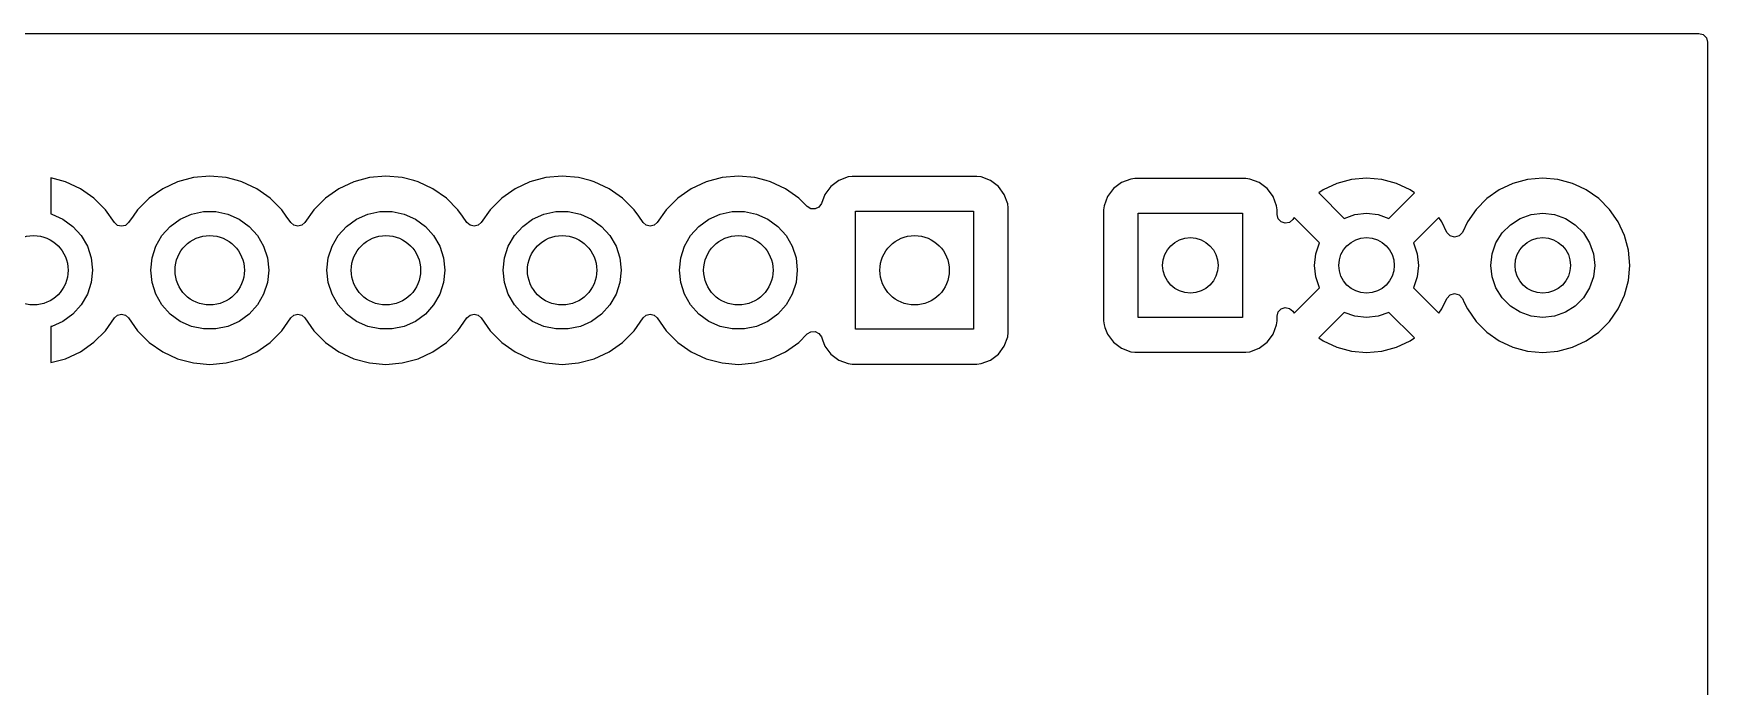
# Model space of a CAD drawing. Extents: x 26.2 to 76.2, y -84.5 to -34.5.
# Drawn here: x 52.07 to 76.2, y -43.86 to -34.46 of the extents above; entities that cross this region are included whole.
import ezdxf

# ---------------------------------------------------------------- set-up
doc = ezdxf.new("R2010")
doc.units = 0
doc.layers.add('BLACK', color=7, linetype='CONTINUOUS')

msp = doc.modelspace()

# ---------------------------------------------------------------- linework, layer by layer
at = {"layer": 'BLACK', "linetype": 'CONTINUOUS'}
for p, q in [((26.3245, -34.4555), (76.0755, -34.4555)), ((76.0755, -34.4555), (76.1375, -34.4721)), ((76.1375, -34.4721), (76.1829, -34.5175)), ((76.1829, -34.5175), (76.1995, -34.5795)), ((76.1995, -34.5795), (76.1995, -84.3305)), ((52.5335, -36.5916), (52.32, -36.5344)), ((52.32, -36.5344), (52.32, -37.0539)), ((52.7476, -36.6914), (52.5335, -36.5916)), ((54.1463, -36.5911), (53.9322, -36.691)), ((54.3746, -36.5299), (54.1463, -36.5911)), ((54.61, -36.5093), (54.3746, -36.5299)), ((54.8454, -36.5299), (54.61, -36.5093)), ((55.0125, -36.5747), (54.8454, -36.5299)), ((55.0737, -36.5911), (55.0125, -36.5747)), ((55.2878, -36.691), (55.0737, -36.5911)), ((56.6863, -36.5911), (56.4722, -36.691)), ((56.9146, -36.5299), (56.6863, -36.5911)), ((57.15, -36.5093), (56.9146, -36.5299)), ((57.3854, -36.5299), (57.15, -36.5093)), ((57.5525, -36.5747), (57.3854, -36.5299)), ((57.6137, -36.5911), (57.5525, -36.5747)), ((57.8278, -36.691), (57.6137, -36.5911)), ((59.2263, -36.5911), (59.0122, -36.691)), ((59.4546, -36.5299), (59.2263, -36.5911)), ((59.69, -36.5093), (59.4546, -36.5299)), ((59.9254, -36.5299), (59.69, -36.5093)), ((60.0925, -36.5747), (59.9254, -36.5299)), ((60.1537, -36.5911), (60.0925, -36.5747)), ((60.3678, -36.691), (60.1537, -36.5911)), ((61.7663, -36.5911), (61.5522, -36.691)), ((61.9946, -36.5299), (61.7663, -36.5911)), ((62.23, -36.5093), (61.9946, -36.5299)), ((62.4654, -36.5299), (62.23, -36.5093)), ((62.6325, -36.5747), (62.4654, -36.5299)), ((62.6937, -36.5911), (62.6325, -36.5747)), ((62.9078, -36.691), (62.6937, -36.5911)), ((63.5625, -36.6575), (63.4762, -36.7727)), ((63.6777, -36.5712), (63.5625, -36.6575)), ((63.8125, -36.5209), (63.6777, -36.5712)), ((63.8721, -36.5145), (63.8125, -36.5209)), ((65.6679, -36.5145), (63.8721, -36.5145)), ((65.7275, -36.5209), (65.6679, -36.5145)), ((65.6679, -36.5145), (65.6679, -36.5145)), ((65.8623, -36.5712), (65.7275, -36.5209)), ((65.9775, -36.6575), (65.8623, -36.5712)), ((66.0638, -36.7727), (65.9775, -36.6575)), ((67.7527, -36.6012), (67.6375, -36.6875)), ((67.8875, -36.5509), (67.7527, -36.6012)), ((67.9471, -36.5445), (67.8875, -36.5509)), ((69.5429, -36.5445), (67.9471, -36.5445)), ((69.6025, -36.5509), (69.5429, -36.5445)), ((69.5429, -36.5445), (69.5429, -36.5445)), ((69.7373, -36.6012), (69.6025, -36.5509)), ((69.8525, -36.6875), (69.7373, -36.6012)), ((70.8558, -36.6159), (70.6576, -36.7083)), ((71.0671, -36.5593), (70.8558, -36.6159)), ((71.285, -36.5402), (71.0671, -36.5593)), ((71.5029, -36.5593), (71.285, -36.5402)), ((71.7142, -36.6159), (71.5029, -36.5593)), ((71.9124, -36.7083), (71.7142, -36.6159)), ((73.3957, -36.6154), (73.1974, -36.7079)), ((73.607, -36.5588), (73.3957, -36.6154)), ((73.825, -36.5397), (73.607, -36.5588)), ((74.043, -36.5588), (73.825, -36.5397)), ((74.2543, -36.6154), (74.043, -36.5588)), ((74.3612, -36.6653), (74.2543, -36.6154)), ((74.4526, -36.7079), (74.3612, -36.6653)), ((52.9411, -36.8269), (52.7476, -36.6914)), ((53.1081, -36.9939), (52.9411, -36.8269)), ((53.7386, -36.8265), (53.5715, -36.9936)), ((53.9322, -36.691), (53.7386, -36.8265)), ((55.4814, -36.8265), (55.2878, -36.691)), ((55.6485, -36.9936), (55.4814, -36.8265)), ((56.2786, -36.8265), (56.1115, -36.9936)), ((56.4722, -36.691), (56.2786, -36.8265)), ((58.0214, -36.8265), (57.8278, -36.691)), ((58.1885, -36.9936), (58.0214, -36.8265)), ((58.8186, -36.8265), (58.6515, -36.9936)), ((59.0122, -36.691), (58.8186, -36.8265)), ((60.5614, -36.8265), (60.3678, -36.691)), ((60.7285, -36.9936), (60.5614, -36.8265)), ((61.3586, -36.8265), (61.1915, -36.9936)), ((61.5522, -36.691), (61.3586, -36.8265)), ((63.1014, -36.8265), (62.9078, -36.691)), ((63.2233, -36.9484), (63.1014, -36.8265)), ((63.1014, -36.8265), (63.1014, -36.8265)), ((63.4272, -36.9041), (63.3922, -36.9545)), ((63.4762, -36.7727), (63.4272, -36.9041)), ((66.1141, -36.9075), (66.0638, -36.7727)), ((66.1205, -36.9671), (66.1141, -36.9075)), ((67.5512, -36.8027), (67.5009, -36.9375)), ((67.6375, -36.6875), (67.5512, -36.8027)), ((69.9008, -36.7519), (69.8525, -36.6875)), ((69.9388, -36.8027), (69.9008, -36.7519)), ((69.9891, -36.9375), (69.9388, -36.8027)), ((70.6576, -36.7083), (70.5954, -36.7519)), ((70.5954, -36.7519), (70.962, -37.1184)), ((70.5954, -36.7519), (70.5954, -36.7519)), ((71.608, -37.1184), (71.9746, -36.7519)), ((71.9746, -36.7519), (71.9124, -36.7083)), ((71.9746, -36.7519), (71.9746, -36.7519)), ((73.0181, -36.8334), (72.8634, -36.9881)), ((73.1974, -36.7079), (73.0181, -36.8334)), ((74.6319, -36.8334), (74.4526, -36.7079)), ((74.7866, -36.9881), (74.6319, -36.8334)), ((52.32, -37.0539), (52.3327, -37.0566)), ((52.3327, -37.0566), (52.495, -37.1289)), ((52.495, -37.1289), (52.6388, -37.2333)), ((53.2381, -37.1796), (53.1081, -36.9939)), ((53.5062, -37.0869), (53.4413, -37.1796)), ((53.5715, -36.9936), (53.5062, -37.0869)), ((53.5715, -36.9936), (53.5715, -36.9936)), ((53.5715, -36.9936), (53.5715, -36.9936)), ((54.0412, -37.2333), (54.185, -37.1289)), ((54.185, -37.1289), (54.3473, -37.0566)), ((54.3473, -37.0566), (54.5212, -37.0197)), ((54.5212, -37.0197), (54.6988, -37.0197)), ((54.6988, -37.0197), (54.8727, -37.0566)), ((54.8727, -37.0566), (55.035, -37.1289)), ((55.035, -37.1289), (55.1788, -37.2333)), ((55.7138, -37.0869), (55.6485, -36.9936)), ((55.7784, -37.1792), (55.7138, -37.0869)), ((56.1115, -36.9936), (55.9816, -37.1792)), ((56.5812, -37.2333), (56.725, -37.1289)), ((56.725, -37.1289), (56.8873, -37.0566)), ((56.8873, -37.0566), (57.0612, -37.0197)), ((57.0612, -37.0197), (57.2388, -37.0197)), ((57.2388, -37.0197), (57.4127, -37.0566)), ((57.4127, -37.0566), (57.575, -37.1289)), ((57.575, -37.1289), (57.7188, -37.2333)), ((58.2538, -37.0869), (58.1885, -36.9936)), ((58.3184, -37.1792), (58.2538, -37.0869)), ((58.6515, -36.9936), (58.5216, -37.1792)), ((59.1212, -37.2333), (59.265, -37.1289)), ((59.265, -37.1289), (59.4273, -37.0566)), ((59.4273, -37.0566), (59.6012, -37.0197)), ((59.6012, -37.0197), (59.7788, -37.0197)), ((59.7788, -37.0197), (59.9527, -37.0566)), ((59.9527, -37.0566), (60.115, -37.1289)), ((60.115, -37.1289), (60.2588, -37.2333)), ((60.7938, -37.0869), (60.7285, -36.9936)), ((60.8584, -37.1792), (60.7938, -37.0869)), ((61.1915, -36.9936), (61.0616, -37.1792)), ((61.6612, -37.2333), (61.805, -37.1289)), ((61.805, -37.1289), (61.9673, -37.0566)), ((61.9673, -37.0566), (62.1412, -37.0197)), ((62.1412, -37.0197), (62.3188, -37.0197)), ((62.3188, -37.0197), (62.4927, -37.0566)), ((62.4927, -37.0566), (62.655, -37.1289)), ((62.655, -37.1289), (62.7988, -37.2333)), ((63.2761, -36.9797), (63.2233, -36.9484)), ((63.3374, -36.9819), (63.2761, -36.9797)), ((63.3922, -36.9545), (63.3374, -36.9819)), ((63.92, -38.715), (63.92, -37.015)), ((63.92, -37.015), (65.62, -37.015)), ((65.62, -37.015), (65.62, -38.715)), ((66.1205, -38.5929), (66.1205, -36.9671)), ((67.4949, -36.9936), (67.4945, -36.9971)), ((67.4945, -36.9971), (67.4945, -38.5929)), ((67.5009, -36.9375), (67.4949, -36.9936)), ((67.5009, -36.9375), (67.5009, -36.9375)), ((67.995, -38.545), (67.995, -37.045)), ((67.995, -37.045), (69.495, -37.045)), ((69.495, -37.045), (69.495, -38.545)), ((69.9952, -36.9939), (69.9891, -36.9375)), ((69.9955, -36.9971), (69.9952, -36.9939)), ((69.9955, -37.064), (69.9955, -36.9971)), ((70.011, -37.1241), (69.9955, -37.064)), ((70.0538, -37.1692), (70.011, -37.1241)), ((70.2211, -37.1351), (70.1739, -37.1755)), ((70.2419, -37.1054), (70.2211, -37.1351)), ((70.6084, -37.472), (70.2419, -37.1054)), ((70.2419, -37.1054), (70.2419, -37.1054)), ((70.962, -37.1184), (71.1181, -37.0638)), ((71.1181, -37.0638), (71.285, -37.045)), ((71.285, -37.045), (71.4519, -37.0638)), ((71.4519, -37.0638), (71.608, -37.1184)), ((72.3281, -37.1054), (71.9616, -37.472)), ((72.3717, -37.1676), (72.3281, -37.1054)), ((72.8634, -36.9881), (72.7379, -37.1674)), ((73.3574, -37.2086), (73.4996, -37.1193)), ((73.4996, -37.1193), (73.6581, -37.0638)), ((73.6581, -37.0638), (73.825, -37.045)), ((73.825, -37.045), (73.9919, -37.0638)), ((73.9919, -37.0638), (74.1504, -37.1193)), ((74.1504, -37.1193), (74.2926, -37.2086)), ((74.9121, -37.1674), (74.7866, -36.9881)), ((52.6388, -37.2333), (52.7577, -37.3654)), ((52.7577, -37.3654), (52.8465, -37.5193)), ((53.2824, -37.2185), (53.2381, -37.1796)), ((53.3397, -37.2325), (53.2824, -37.2185)), ((53.397, -37.2185), (53.3397, -37.2325)), ((53.4413, -37.1796), (53.397, -37.2185)), ((53.8335, -37.5193), (53.9223, -37.3654)), ((53.9223, -37.3654), (54.0412, -37.2333)), ((55.1788, -37.2333), (55.2977, -37.3654)), ((55.2977, -37.3654), (55.3865, -37.5193)), ((55.8227, -37.218), (55.7784, -37.1792)), ((55.88, -37.232), (55.8227, -37.218)), ((55.9373, -37.218), (55.88, -37.232)), ((55.9816, -37.1792), (55.9373, -37.218)), ((56.3735, -37.5193), (56.4623, -37.3654)), ((56.4623, -37.3654), (56.5812, -37.2333)), ((57.7188, -37.2333), (57.8377, -37.3654)), ((57.8377, -37.3654), (57.9265, -37.5193)), ((58.3627, -37.218), (58.3184, -37.1792)), ((58.42, -37.232), (58.3627, -37.218)), ((58.4773, -37.218), (58.42, -37.232)), ((58.5216, -37.1792), (58.4773, -37.218)), ((58.9135, -37.5193), (59.0023, -37.3654)), ((59.0023, -37.3654), (59.1212, -37.2333)), ((60.2588, -37.2333), (60.3777, -37.3654)), ((60.3777, -37.3654), (60.4665, -37.5193)), ((60.9027, -37.218), (60.8584, -37.1792)), ((60.96, -37.232), (60.9027, -37.218)), ((61.0173, -37.218), (60.96, -37.232)), ((61.0616, -37.1792), (61.0173, -37.218)), ((61.4535, -37.5193), (61.5423, -37.3654)), ((61.5423, -37.3654), (61.6612, -37.2333)), ((62.7988, -37.2333), (62.9177, -37.3654)), ((62.9177, -37.3654), (63.0065, -37.5193)), ((70.113, -37.1878), (70.0538, -37.1692)), ((70.1739, -37.1755), (70.113, -37.1878)), ((72.4423, -37.3192), (72.3717, -37.1676)), ((72.4881, -37.3713), (72.4423, -37.3192)), ((72.5547, -37.3908), (72.4881, -37.3713)), ((72.6213, -37.3714), (72.5547, -37.3908)), ((72.6671, -37.3192), (72.6213, -37.3714)), ((72.7379, -37.1674), (72.6671, -37.3192)), ((73.1493, -37.4696), (73.2386, -37.3274)), ((73.2386, -37.3274), (73.3574, -37.2086)), ((74.2926, -37.2086), (74.4114, -37.3274)), ((74.4114, -37.3274), (74.5007, -37.4696)), ((75.0046, -37.3657), (74.9121, -37.1674)), ((75.0612, -37.577), (75.0046, -37.3657)), ((52.8465, -37.5193), (52.9014, -37.6883)), ((53.7786, -37.6883), (53.8335, -37.5193)), ((55.3865, -37.5193), (55.4414, -37.6883)), ((56.3186, -37.6883), (56.3735, -37.5193)), ((57.9265, -37.5193), (57.9814, -37.6883)), ((58.8586, -37.6883), (58.9135, -37.5193)), ((60.4665, -37.5193), (60.5214, -37.6883)), ((61.3986, -37.6883), (61.4535, -37.5193)), ((63.0065, -37.5193), (63.0614, -37.6883)), ((70.535, -37.795), (70.5538, -37.6281)), ((70.5538, -37.6281), (70.6084, -37.472)), ((71.9616, -37.472), (72.0162, -37.6281)), ((72.0162, -37.6281), (72.035, -37.795)), ((73.075, -37.795), (73.0938, -37.6281)), ((73.0938, -37.6281), (73.1493, -37.4696)), ((74.5007, -37.4696), (74.5562, -37.6281)), ((74.5562, -37.6281), (74.575, -37.795)), ((75.0803, -37.795), (75.0612, -37.577)), ((52.9014, -37.6883), (52.92, -37.865)), ((52.92, -37.865), (52.9014, -38.0417)), ((53.76, -37.865), (53.7786, -37.6883)), ((53.7786, -38.0417), (53.76, -37.865)), ((55.4414, -37.6883), (55.46, -37.865)), ((55.46, -37.865), (55.4414, -38.0417)), ((56.3, -37.865), (56.3186, -37.6883)), ((56.3186, -38.0417), (56.3, -37.865)), ((57.9814, -37.6883), (58, -37.865)), ((58, -37.865), (57.9814, -38.0417)), ((58.84, -37.865), (58.8586, -37.6883)), ((58.8586, -38.0417), (58.84, -37.865)), ((60.5214, -37.6883), (60.54, -37.865)), ((60.54, -37.865), (60.5214, -38.0417)), ((61.38, -37.865), (61.3986, -37.6883)), ((61.3986, -38.0417), (61.38, -37.865)), ((63.0614, -37.6883), (63.08, -37.865)), ((63.08, -37.865), (63.0614, -38.0417)), ((70.5538, -37.9619), (70.535, -37.795)), ((72.035, -37.795), (72.0162, -37.9619)), ((73.0938, -37.9619), (73.075, -37.795)), ((74.575, -37.795), (74.5562, -37.9619)), ((75.0612, -38.013), (75.0803, -37.795)), ((52.9014, -38.0417), (52.8465, -38.2107)), ((53.8335, -38.2107), (53.7786, -38.0417)), ((55.4414, -38.0417), (55.3865, -38.2107)), ((56.3735, -38.2107), (56.3186, -38.0417)), ((57.9814, -38.0417), (57.9265, -38.2107)), ((58.9135, -38.2107), (58.8586, -38.0417)), ((60.5214, -38.0417), (60.4665, -38.2107)), ((61.4535, -38.2107), (61.3986, -38.0417)), ((63.0614, -38.0417), (63.0065, -38.2107)), ((70.2419, -38.4846), (70.6084, -38.118)), ((70.6084, -38.118), (70.5538, -37.9619)), ((72.0162, -37.9619), (71.9616, -38.118)), ((71.9616, -38.118), (72.3281, -38.4846)), ((73.1493, -38.1204), (73.0938, -37.9619)), ((73.2386, -38.2626), (73.1493, -38.1204)), ((74.5007, -38.1204), (74.4114, -38.2626)), ((74.5562, -37.9619), (74.5007, -38.1204)), ((75.0046, -38.2243), (75.0612, -38.013)), ((52.7577, -38.3646), (52.6388, -38.4967)), ((52.8465, -38.2107), (52.7577, -38.3646)), ((53.9223, -38.3646), (53.8335, -38.2107)), ((54.0412, -38.4967), (53.9223, -38.3646)), ((55.2977, -38.3646), (55.1788, -38.4967)), ((55.3865, -38.2107), (55.2977, -38.3646)), ((56.4623, -38.3646), (56.3735, -38.2107)), ((56.5812, -38.4967), (56.4623, -38.3646)), ((57.8377, -38.3646), (57.7188, -38.4967)), ((57.9265, -38.2107), (57.8377, -38.3646)), ((59.0023, -38.3646), (58.9135, -38.2107)), ((59.1212, -38.4967), (59.0023, -38.3646)), ((60.3777, -38.3646), (60.2588, -38.4967)), ((60.4665, -38.2107), (60.3777, -38.3646)), ((61.5423, -38.3646), (61.4535, -38.2107)), ((61.6612, -38.4967), (61.5423, -38.3646)), ((62.9177, -38.3646), (62.7988, -38.4967)), ((63.0065, -38.2107), (62.9177, -38.3646)), ((72.3717, -38.4224), (72.4423, -38.2708)), ((72.4423, -38.2708), (72.4881, -38.2186)), ((72.4881, -38.2186), (72.5547, -38.1992)), ((72.5547, -38.1992), (72.6213, -38.2186)), ((72.6213, -38.2186), (72.6671, -38.2708)), ((72.6671, -38.2708), (72.6941, -38.3287)), ((72.6941, -38.3287), (72.7379, -38.4226)), ((73.3574, -38.3814), (73.2386, -38.2626)), ((74.4114, -38.2626), (74.2926, -38.3814)), ((74.9121, -38.4226), (75.0046, -38.2243)), ((52.495, -38.6011), (52.3327, -38.6734)), ((52.6388, -38.4967), (52.495, -38.6011)), ((53.1081, -38.7361), (53.2381, -38.5504)), ((53.2381, -38.5504), (53.2824, -38.5115)), ((53.2824, -38.5115), (53.3397, -38.4975)), ((53.3397, -38.4975), (53.397, -38.5115)), ((53.397, -38.5115), (53.4413, -38.5504)), ((53.4413, -38.5504), (53.5715, -38.7364)), ((54.185, -38.6011), (54.0412, -38.4967)), ((54.3473, -38.6734), (54.185, -38.6011)), ((55.035, -38.6011), (54.8727, -38.6734)), ((55.1788, -38.4967), (55.035, -38.6011)), ((55.6485, -38.7364), (55.7784, -38.5508)), ((55.7784, -38.5508), (55.8227, -38.512)), ((55.8227, -38.512), (55.88, -38.498)), ((55.88, -38.498), (55.9373, -38.512)), ((55.9373, -38.512), (55.9816, -38.5508)), ((55.9816, -38.5508), (56.1115, -38.7364)), ((56.725, -38.6011), (56.5812, -38.4967)), ((56.8873, -38.6734), (56.725, -38.6011)), ((57.575, -38.6011), (57.4127, -38.6734)), ((57.7188, -38.4967), (57.575, -38.6011)), ((58.1885, -38.7364), (58.3184, -38.5508)), ((58.3184, -38.5508), (58.3627, -38.512)), ((58.3627, -38.512), (58.42, -38.498)), ((58.42, -38.498), (58.4773, -38.512)), ((58.4773, -38.512), (58.5216, -38.5508)), ((58.5216, -38.5508), (58.6515, -38.7364)), ((59.265, -38.6011), (59.1212, -38.4967)), ((59.4273, -38.6734), (59.265, -38.6011)), ((60.115, -38.6011), (59.9527, -38.6734)), ((60.2588, -38.4967), (60.115, -38.6011)), ((60.7285, -38.7364), (60.8584, -38.5508)), ((60.8584, -38.5508), (60.9027, -38.512)), ((60.9027, -38.512), (60.96, -38.498)), ((60.96, -38.498), (61.0173, -38.512)), ((61.0173, -38.512), (61.0616, -38.5508)), ((61.0616, -38.5508), (61.1915, -38.7364)), ((61.805, -38.6011), (61.6612, -38.4967)), ((61.9673, -38.6734), (61.805, -38.6011)), ((62.655, -38.6011), (62.4927, -38.6734)), ((62.7988, -38.4967), (62.655, -38.6011)), ((66.1205, -38.7629), (66.1205, -38.5929)), ((67.4945, -38.5929), (67.5009, -38.6525)), ((69.495, -38.545), (67.995, -38.545)), ((69.9891, -38.6525), (69.9955, -38.5929)), ((69.9955, -38.526), (70.011, -38.4659)), ((69.9955, -38.5929), (69.9955, -38.526)), ((70.011, -38.4659), (70.0538, -38.4208)), ((70.0538, -38.4208), (70.113, -38.4022)), ((70.113, -38.4022), (70.1739, -38.4145)), ((70.1739, -38.4145), (70.2211, -38.4549)), ((70.2211, -38.4549), (70.2419, -38.4846)), ((70.2419, -38.4846), (70.2419, -38.4846)), ((70.962, -38.4716), (70.5954, -38.8381)), ((71.1181, -38.5262), (70.962, -38.4716)), ((71.285, -38.545), (71.1181, -38.5262)), ((71.4519, -38.5262), (71.285, -38.545)), ((71.608, -38.4716), (71.4519, -38.5262)), ((71.9746, -38.8381), (71.608, -38.4716)), ((72.3281, -38.4846), (72.3717, -38.4224)), ((72.7379, -38.4226), (72.8634, -38.6019)), ((72.8634, -38.6019), (73.0181, -38.7566)), ((73.4996, -38.4707), (73.3574, -38.3814)), ((73.6581, -38.5262), (73.4996, -38.4707)), ((73.825, -38.545), (73.6581, -38.5262)), ((73.9919, -38.5262), (73.825, -38.545)), ((74.1504, -38.4707), (73.9919, -38.5262)), ((74.2926, -38.3814), (74.1504, -38.4707)), ((74.6319, -38.7566), (74.7866, -38.6019)), ((74.7866, -38.6019), (74.9121, -38.4226)), ((52.3327, -38.6734), (52.32, -38.6761)), ((52.32, -38.6761), (52.32, -39.1956)), ((52.9411, -38.9031), (53.1081, -38.7361)), ((53.5715, -38.7364), (53.7386, -38.9035)), ((54.5212, -38.7103), (54.3473, -38.6734)), ((54.6988, -38.7103), (54.5212, -38.7103)), ((54.8727, -38.6734), (54.6988, -38.7103)), ((55.4814, -38.9035), (55.6485, -38.7364)), ((56.1115, -38.7364), (56.2786, -38.9035)), ((57.0612, -38.7103), (56.8873, -38.6734)), ((57.2388, -38.7103), (57.0612, -38.7103)), ((57.4127, -38.6734), (57.2388, -38.7103)), ((58.0214, -38.9035), (58.1885, -38.7364)), ((58.6515, -38.7364), (58.8186, -38.9035)), ((59.6012, -38.7103), (59.4273, -38.6734)), ((59.7788, -38.7103), (59.6012, -38.7103)), ((59.9527, -38.6734), (59.7788, -38.7103)), ((60.5614, -38.9035), (60.7285, -38.7364)), ((61.1915, -38.7364), (61.3586, -38.9035)), ((62.1412, -38.7103), (61.9673, -38.6734)), ((62.3188, -38.7103), (62.1412, -38.7103)), ((62.4927, -38.6734), (62.3188, -38.7103)), ((63.1014, -38.9035), (63.2233, -38.7816)), ((63.2233, -38.7816), (63.2761, -38.7503)), ((63.2761, -38.7503), (63.3374, -38.7481)), ((63.3374, -38.7481), (63.3922, -38.7755)), ((63.3922, -38.7755), (63.4272, -38.8259)), ((63.4272, -38.8259), (63.4421, -38.8658)), ((65.62, -38.715), (63.92, -38.715)), ((66.0638, -38.9573), (66.1141, -38.8225)), ((66.1141, -38.8225), (66.1205, -38.7629)), ((67.5009, -38.6525), (67.5145, -38.689)), ((67.5145, -38.689), (67.5512, -38.7873)), ((67.5512, -38.7873), (67.6375, -38.9025)), ((69.8525, -38.9025), (69.9008, -38.8381)), ((69.9008, -38.8381), (69.9388, -38.7873)), ((69.9388, -38.7873), (69.9891, -38.6525)), ((70.5954, -38.8381), (70.5954, -38.8381)), ((70.5954, -38.8381), (70.6576, -38.8817)), ((71.9124, -38.8817), (71.9746, -38.8381)), ((73.0181, -38.7566), (73.1974, -38.8821)), ((74.4526, -38.8821), (74.6319, -38.7566)), ((52.5335, -39.1384), (52.7476, -39.0386)), ((52.7476, -39.0386), (52.9411, -38.9031)), ((53.7386, -38.9035), (53.9322, -39.039)), ((53.9322, -39.039), (54.1463, -39.1389)), ((55.0737, -39.1389), (55.2878, -39.039)), ((55.2878, -39.039), (55.4814, -38.9035)), ((56.2786, -38.9035), (56.4722, -39.039)), ((56.4722, -39.039), (56.6863, -39.1389)), ((57.6137, -39.1389), (57.8278, -39.039)), ((57.8278, -39.039), (58.0214, -38.9035)), ((58.8186, -38.9035), (59.0122, -39.039)), ((59.0122, -39.039), (59.2263, -39.1389)), ((60.1537, -39.1389), (60.3678, -39.039)), ((60.3678, -39.039), (60.5614, -38.9035)), ((61.3586, -38.9035), (61.5522, -39.039)), ((61.5522, -39.039), (61.7663, -39.1389)), ((62.6937, -39.1389), (62.9078, -39.039)), ((62.9078, -39.039), (63.1014, -38.9035)), ((63.4421, -38.8658), (63.4762, -38.9573)), ((63.4762, -38.9573), (63.5625, -39.0725)), ((63.5625, -39.0725), (63.6777, -39.1588)), ((65.8623, -39.1588), (65.9775, -39.0725)), ((65.9775, -39.0725), (66.0638, -38.9573)), ((67.6375, -38.9025), (67.7527, -38.9888)), ((67.7527, -38.9888), (67.8875, -39.0391)), ((67.8875, -39.0391), (67.9471, -39.0455)), ((67.9471, -39.0455), (69.5429, -39.0455)), ((69.5429, -39.0455), (69.6025, -39.0391)), ((69.6025, -39.0391), (69.7373, -38.9888)), ((69.7373, -38.9888), (69.8525, -38.9025)), ((70.6576, -38.8817), (70.8558, -38.9741)), ((70.8558, -38.9741), (71.0671, -39.0307)), ((71.0671, -39.0307), (71.285, -39.0498)), ((71.285, -39.0498), (71.5029, -39.0307)), ((71.5029, -39.0307), (71.7142, -38.9741)), ((71.7142, -38.9741), (71.9124, -38.8817)), ((73.1974, -38.8821), (73.3957, -38.9746)), ((73.3957, -38.9746), (73.607, -39.0312)), ((73.607, -39.0312), (73.825, -39.0503)), ((73.825, -39.0503), (74.043, -39.0312)), ((74.043, -39.0312), (74.2543, -38.9746)), ((74.2543, -38.9746), (74.4526, -38.8821)), ((52.32, -39.1956), (52.5335, -39.1384)), ((54.1463, -39.1389), (54.3746, -39.2001)), ((54.3746, -39.2001), (54.61, -39.2207)), ((54.61, -39.2207), (54.8454, -39.2001)), ((54.8454, -39.2001), (55.0737, -39.1389)), ((56.6863, -39.1389), (56.9146, -39.2001)), ((56.9146, -39.2001), (57.15, -39.2207)), ((57.15, -39.2207), (57.3854, -39.2001)), ((57.3854, -39.2001), (57.6137, -39.1389)), ((59.2263, -39.1389), (59.4546, -39.2001)), ((59.4546, -39.2001), (59.69, -39.2207)), ((59.69, -39.2207), (59.9254, -39.2001)), ((59.9254, -39.2001), (60.1537, -39.1389)), ((61.7663, -39.1389), (61.9946, -39.2001)), ((61.9946, -39.2001), (62.23, -39.2207)), ((62.23, -39.2207), (62.4654, -39.2001)), ((62.4654, -39.2001), (62.6937, -39.1389)), ((63.6777, -39.1588), (63.8125, -39.2091)), ((63.8125, -39.2091), (63.8721, -39.2155)), ((63.8721, -39.2155), (65.6679, -39.2155)), ((65.6679, -39.2155), (65.7275, -39.2091)), ((65.7275, -39.2091), (65.8623, -39.1588))]:
    msp.add_line(p, q, dxfattribs=at)
at = {"layer": 'BLACK'}
for centre, radius in [((52.07, -37.865), 0.5), ((54.61, -37.865), 0.5), ((57.15, -37.865), 0.5), ((59.69, -37.865), 0.5), ((62.23, -37.865), 0.5), ((64.77, -37.865), 0.5), ((68.745, -37.795), 0.4), ((71.285, -37.795), 0.4), ((73.825, -37.795), 0.4)]:
    msp.add_circle(centre, radius, dxfattribs=at)

doc.saveas('drawing.dxf')
